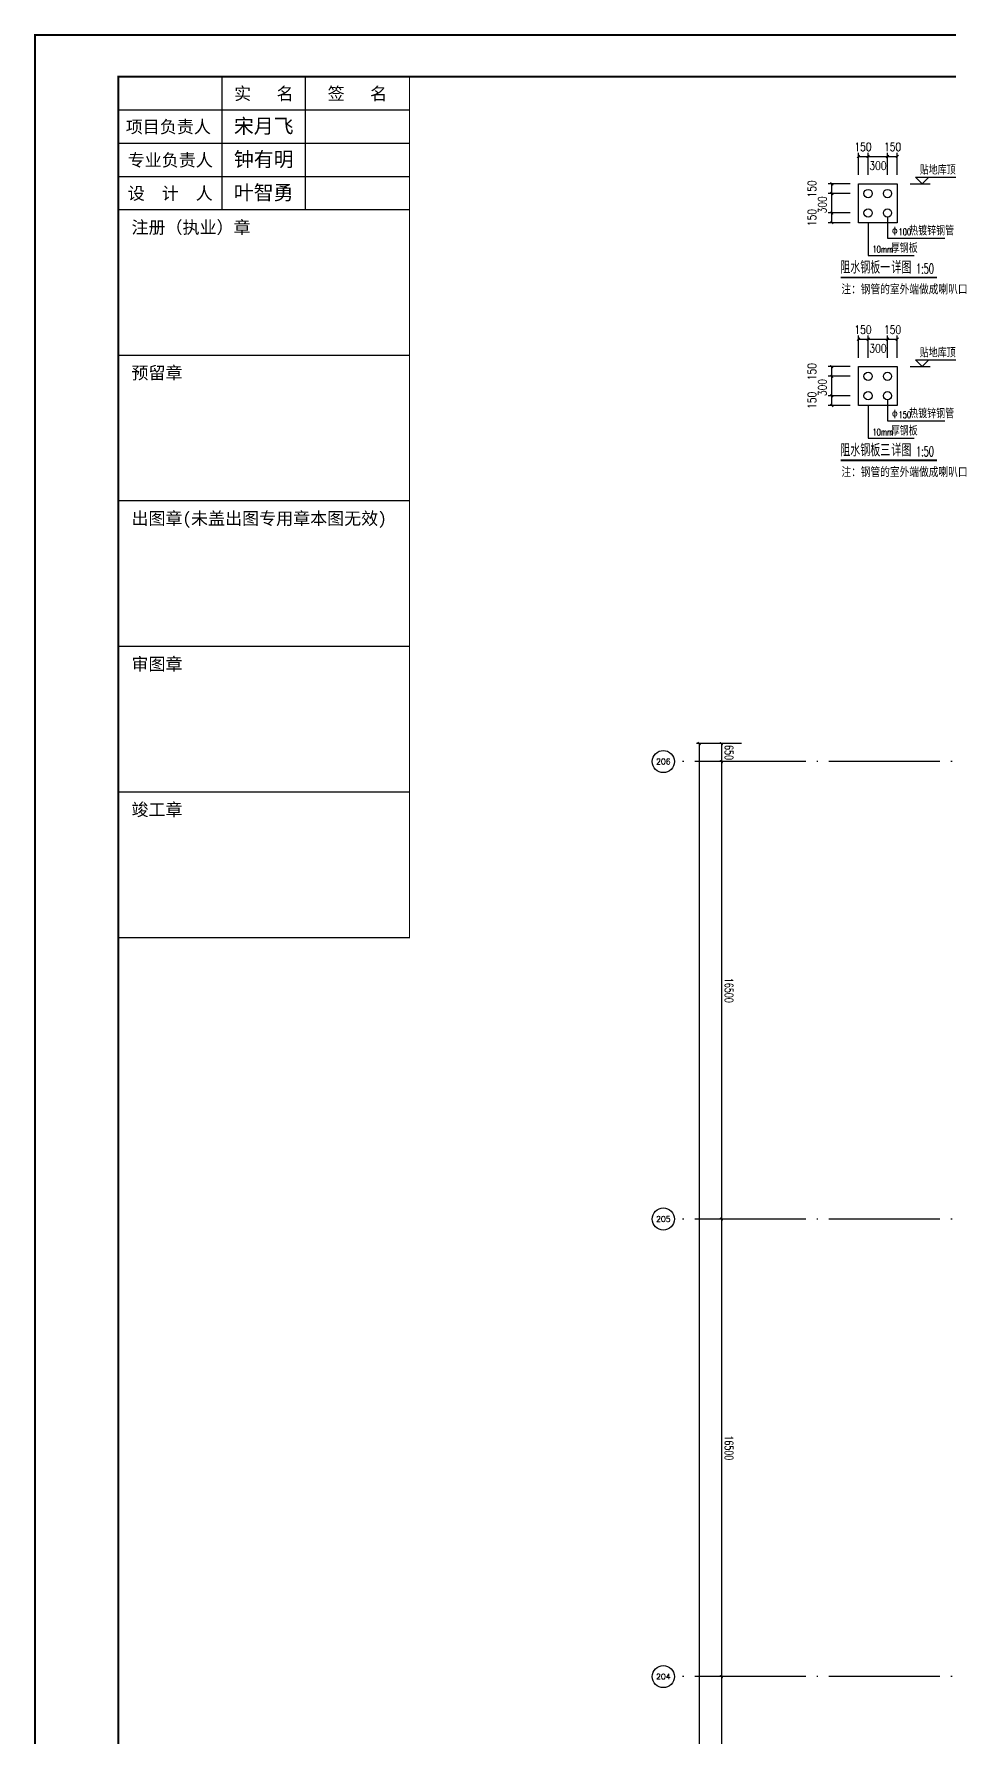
# Model space of a CAD drawing. Extents: x -1396510 to 1250330, y -1892470 to 1623980.
# Drawn here: x -319272 to -286273, y -751806 to -690392 of the extents above; entities that cross this region are included whole.
import ezdxf
from ezdxf.enums import TextEntityAlignment as Align

# ---------------------------------------------------------------- set-up
doc = ezdxf.new("R2010")
doc.units = 0
doc.header["$LTSCALE"] = 1000
doc.header["$MEASUREMENT"] = 0
doc.linetypes.add('DOTE', pattern=[2.42, 2, -0.2, 0.02, -0.2])
doc.layers.get('Defpoints').update_dxf_attribs({"color": 210})
for name, color, linetype in [('0-cxFrame', 155, 'Continuous'), ('A-AXIS-D', 1, 'Continuous'), ('A-AXIS-DOTE', 14, 'DOTE'), ('qianming', 155, 'Continuous'), ('TEL_DIM', 3, 'Continuous'), ('TEL_SYMB', 3, 'Continuous'), ('TEL_TEXT', 7, 'Continuous')]:
    doc.layers.add(name, color=color, linetype=linetype)
doc.layers.add('0-cxText', color=131, linetype='Continuous', lineweight=25)
doc.layers.add('A-云线2', color=3, linetype='Continuous', plot=False)
doc.styles.add('_TCH_AXIS', font='COMPLEX', dxfattribs={"bigfont": 'GBCBIG'})
doc.styles.add('_TCH_DIM_T3', font='SIMPLEX', dxfattribs={"width": 0.705882, "bigfont": 'GBCBIG'})
doc.styles.add('_TEL_DIM', font='SIMPLEX', dxfattribs={"width": 0.8, "height": 3.5, "bigfont": 'HZTXT'})
doc.styles.add('cx_biaoti', font='')
doc.styles.add('cx_tuming', font='simhei.ttf')
doc.styles.add('cx_tuqian1', font='')
doc.styles.add('DIM_FONT_T3', font='SIMPLEX.shx', dxfattribs={"width": 0.8})
doc.styles.add('图框宋体', font='', dxfattribs={"width": 0.75})
doc.styles.add('黑体', font='simhei.ttf', dxfattribs={"height": 12})
doc.styles.get('cx_biaoti').set_extended_font_data('SimSun')
doc.styles.get('cx_tuqian1').set_extended_font_data('SimSun')
doc.styles.get('图框宋体').set_extended_font_data('SimSun')
doc.dimstyles.new('_TCH_ARCH&&100', dxfattribs={"dimtxt": 297.5, "dimasz": 100, "dimexe": 100, "dimexo": 100, "dimgap": 126.25, "dimtad": 1, "dimdec": 0, "dimzin": 0, "dimdsep": 46, "dimtxsty": '_TCH_DIM_T3', "dimblk": 'ARCHTICK', "dimcen": 0.09, "dimclrt": 7, "dimazin": 2, "dimtfac": 1, "dimtdec": 0, "dimtix": 1, "dimtmove": 2, "dimatfit": 3, "dimfxl": 0, "dimtolj": 1, "dimtzin": 0, "dimarcsym": 0})
doc.dimstyles.new('DIMN$TCH&&100', dxfattribs={"dimtxt": 300, "dimasz": 100, "dimexe": 250, "dimexo": 300, "dimgap": 150, "dimtad": 1, "dimdec": 0, "dimzin": 0, "dimdsep": 46, "dimtxsty": 'DIM_FONT_T3', "dimblk": 'ARCHTICK', "dimcen": 0.09, "dimclrt": 7, "dimazin": 2, "dimtfac": 1, "dimtdec": 0, "dimtix": 1, "dimtmove": 2, "dimatfit": 3, "dimfxl": 0, "dimtolj": 1, "dimtzin": 0, "dimarcsym": 0})

# ---------------------------------------------------------------- blocks, each defined once
blk = doc.blocks.new('_ArchTick')
at = {"color": 0, "linetype": 'ByBlock', "const_width": 0.4}
blk.add_lwpolyline([(-0.5, -0.5), (0.5, 0.5)], dxfattribs=at)
blk = doc.blocks.new('*D547')
at = {"layer": 'A-AXIS-D', "color": 0, "lineweight": -2, "transparency": 16777216}
for p, q in [((-8606, -33000), (-9428, -33000)), ((-9328, -33000), (-9328, -49500)), ((-8606, -49500), (-9428, -49500))]:
    blk.add_line(p, q, dxfattribs=at)
at = {"layer": 'Defpoints', "color": 0, "transparency": 16777216}
for p in [(-8506, -33000), (-9328, -49500), (-8506, -49500)]:
    blk.add_point(p, dxfattribs=at)
at = {"layer": 'A-AXIS-D', "color": 0, "lineweight": -2, "transparency": 16777216, "xscale": 100, "yscale": 100, "zscale": 100}
for p, rotation in [((-9328, -33000), 90), ((-9328, -49500), 270)]:
    blk.add_blockref('_ArchTick', p, dxfattribs=dict(at, rotation=rotation))
at = {"layer": 'A-AXIS-D', "color": 7, "transparency": 16777216, "insert": (-9053, -41250), "char_height": 297.5, "attachment_point": 5, "rotation": 270, "style": '_TCH_DIM_T3'}
blk.add_mtext('\\A1;16500', dxfattribs=at)
blk = doc.blocks.new('*D548')
at = {"layer": 'A-AXIS-D', "color": 0, "lineweight": -2, "transparency": 16777216}
for p, q in [((-8606, -16500), (-9428, -16500)), ((-9328, -16500), (-9328, -33000)), ((-8606, -33000), (-9428, -33000))]:
    blk.add_line(p, q, dxfattribs=at)
at = {"layer": 'Defpoints', "color": 0, "transparency": 16777216}
for p in [(-8506, -16500), (-9328, -33000), (-8506, -33000)]:
    blk.add_point(p, dxfattribs=at)
at = {"layer": 'A-AXIS-D', "color": 0, "lineweight": -2, "transparency": 16777216, "xscale": 100, "yscale": 100, "zscale": 100}
for p, rotation in [((-9328, -16500), 90), ((-9328, -33000), 270)]:
    blk.add_blockref('_ArchTick', p, dxfattribs=dict(at, rotation=rotation))
at = {"layer": 'A-AXIS-D', "color": 7, "transparency": 16777216, "insert": (-9053, -24750), "char_height": 297.5, "attachment_point": 5, "rotation": 270, "style": '_TCH_DIM_T3'}
blk.add_mtext('\\A1;16500', dxfattribs=at)
blk = doc.blocks.new('*D549')
at = {"layer": 'A-AXIS-D', "color": 0, "lineweight": -2, "transparency": 16777216}
for p, q in [((-8606, 0), (-9428, 0)), ((-9328, 0), (-9328, -16500)), ((-8606, -16500), (-9428, -16500))]:
    blk.add_line(p, q, dxfattribs=at)
at = {"layer": 'Defpoints', "color": 0, "transparency": 16777216}
for p in [(-8506, 0), (-9328, -16500), (-8506, -16500)]:
    blk.add_point(p, dxfattribs=at)
at = {"layer": 'A-AXIS-D', "color": 0, "lineweight": -2, "transparency": 16777216, "xscale": 100, "yscale": 100, "zscale": 100}
for p, rotation in [((-9328, 0), 90), ((-9328, -16500), 270)]:
    blk.add_blockref('_ArchTick', p, dxfattribs=dict(at, rotation=rotation))
at = {"layer": 'A-AXIS-D', "color": 7, "transparency": 16777216, "insert": (-9053, -8250), "char_height": 297.5, "attachment_point": 5, "rotation": 270, "style": '_TCH_DIM_T3'}
blk.add_mtext('\\A1;16500', dxfattribs=at)
blk = doc.blocks.new('*D550')
at = {"layer": 'A-AXIS-D', "color": 0, "lineweight": -2, "transparency": 16777216}
for p, q in [((-8606, 650), (-9428, 650)), ((-9328, 650), (-9328, 0)), ((-8606, 0), (-9428, 0))]:
    blk.add_line(p, q, dxfattribs=at)
at = {"layer": 'Defpoints', "color": 0, "transparency": 16777216}
for p in [(-8506, 650), (-9328, 0), (-8506, 0)]:
    blk.add_point(p, dxfattribs=at)
at = {"layer": 'A-AXIS-D', "color": 0, "lineweight": -2, "transparency": 16777216, "xscale": 100, "yscale": 100, "zscale": 100}
for p, rotation in [((-9328, 650), 90), ((-9328, 0), 270)]:
    blk.add_blockref('_ArchTick', p, dxfattribs=dict(at, rotation=rotation))
at = {"layer": 'A-AXIS-D', "color": 7, "transparency": 16777216, "insert": (-9053, 325), "char_height": 297.5, "attachment_point": 5, "rotation": 270, "style": '_TCH_DIM_T3'}
blk.add_mtext('\\A1;650', dxfattribs=at)
blk = doc.blocks.new('*D5787')
at = {"layer": 'A-AXIS-D', "color": 0, "lineweight": -2, "transparency": 16777216}
for p, q in [((-8706, 650), (-10228, 650)), ((-10128, 650), (-10128, -83150)), ((-8706, -83150), (-10228, -83150))]:
    blk.add_line(p, q, dxfattribs=at)
at = {"layer": 'Defpoints', "color": 0, "transparency": 16777216}
for p in [(-8606, 650), (-10128, -83150), (-8606, -83150)]:
    blk.add_point(p, dxfattribs=at)
at = {"layer": 'A-AXIS-D', "color": 0, "lineweight": -2, "transparency": 16777216, "xscale": 100, "yscale": 100, "zscale": 100}
for p, rotation in [((-10128, 650), 90), ((-10128, -83150), 270)]:
    blk.add_blockref('_ArchTick', p, dxfattribs=dict(at, rotation=rotation))
at = {"layer": 'A-AXIS-D', "color": 7, "transparency": 16777216, "insert": (-9853, -41250), "char_height": 297.5, "attachment_point": 5, "rotation": 270, "style": '_TCH_DIM_T3'}
blk.add_mtext('\\A1;83800', dxfattribs=at)
blk = doc.blocks.new('*D432')
at = {"layer": 'Defpoints', "color": 0, "transparency": 16777216}
for p in [(-290535, -703436), (-290535, -703786), (-290498, -703436)]:
    blk.add_point(p, dxfattribs=at)
at = {"layer": 'TEL_DIM', "color": 0, "lineweight": -2, "transparency": 16777216}
for p, q in [((-290498, -703786), (-290498, -703436)), ((-290235, -703436), (-290248, -703436)), ((-290235, -703786), (-290248, -703786))]:
    blk.add_line(p, q, dxfattribs=at)
at = {"layer": 'TEL_DIM', "color": 0, "lineweight": -2, "transparency": 16777216, "xscale": 100, "yscale": 100, "zscale": 100}
for p, rotation in [((-290498, -703436), 90), ((-290498, -703786), 270)]:
    blk.add_blockref('_ArchTick', p, dxfattribs=dict(at, rotation=rotation))
at = {"layer": 'TEL_DIM', "color": 7, "transparency": 16777216, "insert": (-291216, -703602), "char_height": 300, "attachment_point": 5, "rotation": 90, "style": 'DIM_FONT_T3'}
blk.add_mtext('\\A1;150', dxfattribs=at)
blk = doc.blocks.new('*D433')
at = {"layer": 'Defpoints', "color": 0, "transparency": 16777216}
for p in [(-288489, -701359), (-288139, -701359), (-288139, -701396)]:
    blk.add_point(p, dxfattribs=at)
at = {"layer": 'TEL_DIM', "color": 0, "lineweight": -2, "transparency": 16777216}
for p, q in [((-288489, -701396), (-288139, -701396)), ((-288489, -701659), (-288489, -701646)), ((-288139, -701659), (-288139, -701646))]:
    blk.add_line(p, q, dxfattribs=at)
at = {"layer": 'TEL_DIM', "color": 0, "lineweight": -2, "transparency": 16777216, "xscale": 100, "yscale": 100, "zscale": 100, "rotation": 180}
blk.add_blockref('_ArchTick', (-288489, -701396), dxfattribs=at)
at = {"layer": 'TEL_DIM', "color": 0, "lineweight": -2, "transparency": 16777216, "xscale": 100, "yscale": 100, "zscale": 100}
blk.add_blockref('_ArchTick', (-288139, -701396), dxfattribs=at)
at = {"layer": 'TEL_DIM', "color": 7, "transparency": 16777216, "insert": (-288306, -701051), "char_height": 300, "attachment_point": 5, "style": 'DIM_FONT_T3'}
blk.add_mtext('\\A1;150', dxfattribs=at)
blk = doc.blocks.new('*D434')
at = {"layer": 'Defpoints', "color": 0, "transparency": 16777216}
for p in [(-290535, -702386), (-290498, -702386), (-290535, -702736)]:
    blk.add_point(p, dxfattribs=at)
at = {"layer": 'TEL_DIM', "color": 0, "lineweight": -2, "transparency": 16777216}
for p, q in [((-290498, -702736), (-290498, -702386)), ((-290235, -702386), (-290248, -702386)), ((-290235, -702736), (-290248, -702736))]:
    blk.add_line(p, q, dxfattribs=at)
at = {"layer": 'TEL_DIM', "color": 0, "lineweight": -2, "transparency": 16777216, "xscale": 100, "yscale": 100, "zscale": 100}
for p, rotation in [((-290498, -702386), 90), ((-290498, -702736), 270)]:
    blk.add_blockref('_ArchTick', p, dxfattribs=dict(at, rotation=rotation))
at = {"layer": 'TEL_DIM', "color": 7, "transparency": 16777216, "insert": (-291216, -702569), "char_height": 300, "attachment_point": 5, "rotation": 90, "style": 'DIM_FONT_T3'}
blk.add_mtext('\\A1;150', dxfattribs=at)
blk = doc.blocks.new('*D435')
at = {"layer": 'Defpoints', "color": 0, "transparency": 16777216}
for p in [(-290535, -702736), (-290498, -702736), (-290535, -703436)]:
    blk.add_point(p, dxfattribs=at)
at = {"layer": 'TEL_DIM', "color": 0, "lineweight": -2, "transparency": 16777216}
for p, q in [((-290498, -703436), (-290498, -702736)), ((-290235, -702736), (-290248, -702736)), ((-290235, -703436), (-290248, -703436))]:
    blk.add_line(p, q, dxfattribs=at)
at = {"layer": 'TEL_DIM', "color": 0, "lineweight": -2, "transparency": 16777216, "xscale": 100, "yscale": 100, "zscale": 100}
for p, rotation in [((-290498, -702736), 90), ((-290498, -703436), 270)]:
    blk.add_blockref('_ArchTick', p, dxfattribs=dict(at, rotation=rotation))
at = {"layer": 'TEL_DIM', "color": 7, "transparency": 16777216, "insert": (-290843, -703141), "char_height": 300, "attachment_point": 5, "rotation": 90, "style": 'DIM_FONT_T3'}
blk.add_mtext('\\A1;300', dxfattribs=at)
blk = doc.blocks.new('*D436')
at = {"layer": 'Defpoints', "color": 0, "transparency": 16777216}
for p in [(-289189, -701359), (-288489, -701359), (-288489, -701396)]:
    blk.add_point(p, dxfattribs=at)
at = {"layer": 'TEL_DIM', "color": 0, "lineweight": -2, "transparency": 16777216}
for p, q in [((-289189, -701396), (-288489, -701396)), ((-289189, -701659), (-289189, -701646)), ((-288489, -701659), (-288489, -701646))]:
    blk.add_line(p, q, dxfattribs=at)
at = {"layer": 'TEL_DIM', "color": 0, "lineweight": -2, "transparency": 16777216, "xscale": 100, "yscale": 100, "zscale": 100, "rotation": 180}
blk.add_blockref('_ArchTick', (-289189, -701396), dxfattribs=at)
at = {"layer": 'TEL_DIM', "color": 0, "lineweight": -2, "transparency": 16777216, "xscale": 100, "yscale": 100, "zscale": 100}
blk.add_blockref('_ArchTick', (-288489, -701396), dxfattribs=at)
at = {"layer": 'TEL_DIM', "color": 7, "transparency": 16777216, "insert": (-288833, -701727), "char_height": 300, "attachment_point": 5, "style": 'DIM_FONT_T3'}
blk.add_mtext('\\A1;300', dxfattribs=at)
blk = doc.blocks.new('*D437')
at = {"layer": 'Defpoints', "color": 0, "transparency": 16777216}
for p in [(-289539, -701359), (-289189, -701359), (-289189, -701396)]:
    blk.add_point(p, dxfattribs=at)
at = {"layer": 'TEL_DIM', "color": 0, "lineweight": -2, "transparency": 16777216}
for p, q in [((-289539, -701396), (-289189, -701396)), ((-289539, -701659), (-289539, -701646)), ((-289189, -701659), (-289189, -701646))]:
    blk.add_line(p, q, dxfattribs=at)
at = {"layer": 'TEL_DIM', "color": 0, "lineweight": -2, "transparency": 16777216, "xscale": 100, "yscale": 100, "zscale": 100, "rotation": 180}
blk.add_blockref('_ArchTick', (-289539, -701396), dxfattribs=at)
at = {"layer": 'TEL_DIM', "color": 0, "lineweight": -2, "transparency": 16777216, "xscale": 100, "yscale": 100, "zscale": 100}
blk.add_blockref('_ArchTick', (-289189, -701396), dxfattribs=at)
at = {"layer": 'TEL_DIM', "color": 7, "transparency": 16777216, "insert": (-289373, -701051), "char_height": 300, "attachment_point": 5, "style": 'DIM_FONT_T3'}
blk.add_mtext('\\A1;150', dxfattribs=at)
blk = doc.blocks.new('*D438')
at = {"layer": 'Defpoints', "color": 0, "transparency": 16777216}
for p in [(-290535, -696845), (-290498, -696845), (-290535, -697195)]:
    blk.add_point(p, dxfattribs=at)
at = {"layer": 'TEL_DIM', "color": 0, "lineweight": -2, "transparency": 16777216}
for p, q in [((-290498, -697195), (-290498, -696845)), ((-290235, -696845), (-290248, -696845)), ((-290235, -697195), (-290248, -697195))]:
    blk.add_line(p, q, dxfattribs=at)
at = {"layer": 'TEL_DIM', "color": 0, "lineweight": -2, "transparency": 16777216, "xscale": 100, "yscale": 100, "zscale": 100}
for p, rotation in [((-290498, -696845), 90), ((-290498, -697195), 270)]:
    blk.add_blockref('_ArchTick', p, dxfattribs=dict(at, rotation=rotation))
at = {"layer": 'TEL_DIM', "color": 7, "transparency": 16777216, "insert": (-291216, -697012), "char_height": 300, "attachment_point": 5, "rotation": 90, "style": 'DIM_FONT_T3'}
blk.add_mtext('\\A1;150', dxfattribs=at)
blk = doc.blocks.new('*D439')
at = {"layer": 'Defpoints', "color": 0, "transparency": 16777216}
for p in [(-288489, -694768), (-288139, -694768), (-288139, -694805)]:
    blk.add_point(p, dxfattribs=at)
at = {"layer": 'TEL_DIM', "color": 0, "lineweight": -2, "transparency": 16777216}
for p, q in [((-288489, -694805), (-288139, -694805)), ((-288489, -695068), (-288489, -695055)), ((-288139, -695068), (-288139, -695055))]:
    blk.add_line(p, q, dxfattribs=at)
at = {"layer": 'TEL_DIM', "color": 0, "lineweight": -2, "transparency": 16777216, "xscale": 100, "yscale": 100, "zscale": 100, "rotation": 180}
blk.add_blockref('_ArchTick', (-288489, -694805), dxfattribs=at)
at = {"layer": 'TEL_DIM', "color": 0, "lineweight": -2, "transparency": 16777216, "xscale": 100, "yscale": 100, "zscale": 100}
blk.add_blockref('_ArchTick', (-288139, -694805), dxfattribs=at)
at = {"layer": 'TEL_DIM', "color": 7, "transparency": 16777216, "insert": (-288306, -694460), "char_height": 300, "attachment_point": 5, "style": 'DIM_FONT_T3'}
blk.add_mtext('\\A1;150', dxfattribs=at)
blk = doc.blocks.new('*D440')
at = {"layer": 'Defpoints', "color": 0, "transparency": 16777216}
for p in [(-290535, -695795), (-290498, -695795), (-290535, -696145)]:
    blk.add_point(p, dxfattribs=at)
at = {"layer": 'TEL_DIM', "color": 0, "lineweight": -2, "transparency": 16777216}
for p, q in [((-290498, -696145), (-290498, -695795)), ((-290235, -695795), (-290248, -695795)), ((-290235, -696145), (-290248, -696145))]:
    blk.add_line(p, q, dxfattribs=at)
at = {"layer": 'TEL_DIM', "color": 0, "lineweight": -2, "transparency": 16777216, "xscale": 100, "yscale": 100, "zscale": 100}
for p, rotation in [((-290498, -695795), 90), ((-290498, -696145), 270)]:
    blk.add_blockref('_ArchTick', p, dxfattribs=dict(at, rotation=rotation))
at = {"layer": 'TEL_DIM', "color": 7, "transparency": 16777216, "insert": (-291216, -695978), "char_height": 300, "attachment_point": 5, "rotation": 90, "style": 'DIM_FONT_T3'}
blk.add_mtext('\\A1;150', dxfattribs=at)
blk = doc.blocks.new('*D441')
at = {"layer": 'Defpoints', "color": 0, "transparency": 16777216}
for p in [(-290535, -696145), (-290498, -696145), (-290535, -696845)]:
    blk.add_point(p, dxfattribs=at)
at = {"layer": 'TEL_DIM', "color": 0, "lineweight": -2, "transparency": 16777216}
for p, q in [((-290498, -696845), (-290498, -696145)), ((-290235, -696145), (-290248, -696145)), ((-290235, -696845), (-290248, -696845))]:
    blk.add_line(p, q, dxfattribs=at)
at = {"layer": 'TEL_DIM', "color": 0, "lineweight": -2, "transparency": 16777216, "xscale": 100, "yscale": 100, "zscale": 100}
for p, rotation in [((-290498, -696145), 90), ((-290498, -696845), 270)]:
    blk.add_blockref('_ArchTick', p, dxfattribs=dict(at, rotation=rotation))
at = {"layer": 'TEL_DIM', "color": 7, "transparency": 16777216, "insert": (-290843, -696551), "char_height": 300, "attachment_point": 5, "rotation": 90, "style": 'DIM_FONT_T3'}
blk.add_mtext('\\A1;300', dxfattribs=at)
blk = doc.blocks.new('*D442')
at = {"layer": 'Defpoints', "color": 0, "transparency": 16777216}
for p in [(-289189, -694768), (-288489, -694768), (-288489, -694805)]:
    blk.add_point(p, dxfattribs=at)
at = {"layer": 'TEL_DIM', "color": 0, "lineweight": -2, "transparency": 16777216}
for p, q in [((-289189, -694805), (-288489, -694805)), ((-289189, -695068), (-289189, -695055)), ((-288489, -695068), (-288489, -695055))]:
    blk.add_line(p, q, dxfattribs=at)
at = {"layer": 'TEL_DIM', "color": 0, "lineweight": -2, "transparency": 16777216, "xscale": 100, "yscale": 100, "zscale": 100, "rotation": 180}
blk.add_blockref('_ArchTick', (-289189, -694805), dxfattribs=at)
at = {"layer": 'TEL_DIM', "color": 0, "lineweight": -2, "transparency": 16777216, "xscale": 100, "yscale": 100, "zscale": 100}
blk.add_blockref('_ArchTick', (-288489, -694805), dxfattribs=at)
at = {"layer": 'TEL_DIM', "color": 7, "transparency": 16777216, "insert": (-288833, -695137), "char_height": 300, "attachment_point": 5, "style": 'DIM_FONT_T3'}
blk.add_mtext('\\A1;300', dxfattribs=at)
blk = doc.blocks.new('*D443')
at = {"layer": 'Defpoints', "color": 0, "transparency": 16777216}
for p in [(-289539, -694768), (-289189, -694768), (-289189, -694805)]:
    blk.add_point(p, dxfattribs=at)
at = {"layer": 'TEL_DIM', "color": 0, "lineweight": -2, "transparency": 16777216}
for p, q in [((-289539, -694805), (-289189, -694805)), ((-289539, -695068), (-289539, -695055)), ((-289189, -695068), (-289189, -695055))]:
    blk.add_line(p, q, dxfattribs=at)
at = {"layer": 'TEL_DIM', "color": 0, "lineweight": -2, "transparency": 16777216, "xscale": 100, "yscale": 100, "zscale": 100, "rotation": 180}
blk.add_blockref('_ArchTick', (-289539, -694805), dxfattribs=at)
at = {"layer": 'TEL_DIM', "color": 0, "lineweight": -2, "transparency": 16777216, "xscale": 100, "yscale": 100, "zscale": 100}
blk.add_blockref('_ArchTick', (-289189, -694805), dxfattribs=at)
at = {"layer": 'TEL_DIM', "color": 7, "transparency": 16777216, "insert": (-289373, -694460), "char_height": 300, "attachment_point": 5, "style": 'DIM_FONT_T3'}
blk.add_mtext('\\A1;150', dxfattribs=at)
blk = doc.blocks.new('zjcx_lan_xinxi(Dragon)')
for p, q in [((7000, -3200), (0, -3200)), ((7000, -6700), (0, -6700)), ((7000, -10200), (0, -10200)), ((7000, -13700), (0, -13700)), ((7000, -17200), (0, -17200))]:
    blk.add_line(p, q)
at = {"const_width": 25}
blk.add_lwpolyline([(0, -20700), (7000, -20700), (7000, 0), (0, 0)], close=True, dxfattribs=at)
for points in [[(2500, -3200), (2500, 0)], [(4500, -3200), (4500, 0)], [(0, -800), (7000, -800)], [(0, -1600), (7000, -1600)], [(0, -2400), (7000, -2400)]]:
    blk.add_lwpolyline(points)
for points in [[(7000, -3200), (7000, 0)], [(0, -3200), (7000, -3200)], [(0, -20700), (7000, -20700), (7000, -3200)], [(0, -20700), (7000, -20700)]]:
    blk.add_lwpolyline(points, dxfattribs=at)
at = {"style": '图框宋体'}
for s, p in [('实   名', (3500, -400)), ('签   名', (5750, -400)), ('项目负责人', (1204, -1200)), ('专业负责人', (1250, -2000)), ('设  计  人', (1250, -2800))]:
    blk.add_text(s, height=300, dxfattribs=at).set_placement(p, align=Align.MIDDLE)
for s, p in [('注册（执业）章', (318, -3771)), ('预留章', (318, -7271)), ('出图章(未盖出图专用章本图无效)', (318, -10771)), ('审图章', (318, -14271)), ('竣工章', (318, -17771))]:
    blk.add_text(s, height=300, dxfattribs=at).set_placement(p)
blk = doc.blocks.new('T-信息(Dragon)')
at = {"layer": '0-cxFrame'}
blk.add_blockref('zjcx_lan_xinxi(Dragon)', (0, 0), dxfattribs=at)
at = {"layer": 'qianming', "color": 3, "style": 'cx_biaoti'}
for s, p in [('宋月飞', (3497, -1185)), ('钟有明', (3497, -1985)), ('叶智勇', (3497, -2785))]:
    blk.add_text(s, height=350, dxfattribs=at).set_placement(p, align=Align.MIDDLE_CENTER)
blk = doc.blocks.new('TK22.A0+1 L(Dragon)')
at = {"layer": '0-cxFrame', "color": 7, "const_width": 0.5}
blk.add_lwpolyline([(0, 0), (-1485, 0), (-1485, 841), (0, 841)], close=True, dxfattribs=at)
at = {"layer": '0-cxFrame', "const_width": 0.5}
blk.add_lwpolyline([(-80, 10), (-1465, 10), (-1465, 831), (-80, 831)], close=True, dxfattribs=at)
at = {"layer": '0-cxFrame', "xscale": 0.01, "yscale": 0.01, "zscale": 0.01}
blk.add_blockref('T-信息(Dragon)', (-1465, 831), dxfattribs=at)
at = {"style": '黑体', "flags": 4}
blk.add_attdef('图幅', text='', height=3.3, dxfattribs=at).set_placement((-40, 3), align=Align.RIGHT)
at = {"layer": '0-cxText', "flags": 4}
for tag, height, style, p in [('建设单位', 3.5, 'cx_tuming', (-45, 240)), ('项目名称', 3.5, 'cx_tuming', (-45, 210)), ('子项名称', 3.5, 'cx_tuming', (-45, 180)), ('工程编号', 3.3, 'cx_tuqian1', (-35, 165)), ('图名1', 3.5, 'cx_tuming', (-45, 87)), ('图名2', 3.5, 'cx_tuming', (-45, 79)), ('图名3', 3.5, 'cx_tuming', (-45, 71)), ('出图日期', 3.3, 'cx_tuqian1', (-39, 60)), ('专业', 3.3, 'cx_tuqian1', (-55, 52)), ('图号', 3.3, 'cx_tuqian1', (-55, 44)), ('版次', 3.3, 'cx_tuqian1', (-20, 44))]:
    blk.add_attdef(tag, text='', height=height, dxfattribs=dict(at, style=style)).set_placement(p, align=Align.MIDDLE)
at = {"layer": 'Defpoints', "color": 6, "flags": 4}
for tag, height, style, p in [('tufu', 3.3, '黑体', (-12, 12)), ('dwfname', 4, 'cx_tuqian1', (-80, 3))]:
    blk.add_attdef(tag, text='', height=height, dxfattribs=dict(at, style=style)).set_placement(p, align=Align.RIGHT)
blk = doc.blocks.new('世赫2#厂房一层0821')
at = {"layer": 'A-AXIS-D'}
for centre in [(-11421.2, 1.1), (-11421.2, -16498.9), (-11421.2, -32998.9)]:
    blk.add_circle(centre, 400, dxfattribs=at)
at = {"layer": 'A-AXIS-DOTE', "color": 8, "ltscale": 2}
for p, q in [((163114.2, 0), (-11095.8, 0)), ((163114.2, -16500), (-11095.8, -16500)), ((163114.2, -33000), (-11095.8, -33000))]:
    blk.add_line(p, q, dxfattribs=at)
at = {"layer": 'A-AXIS-D', "color": 7, "style": '_TCH_AXIS'}
for s, height, p, p2 in [('206', 202.97, (-11682.2, -100.4), (-11160.2, -100.4)), ('205', 202.97, (-11682.2, -16600.4), (-11160.2, -16600.4)), ('204', 196.63, (-11683.4, -33097.2), (-11159, -33097.2))]:
    blk.add_text(s, height=height, dxfattribs=at).set_placement(p, p2, align=Align.FIT)
at = {"layer": 'A-AXIS-D'}
dim = blk.add_linear_dim(base=(-10128.4, -83150), p1=(-8606.2, 650), p2=(-8606.2, -83150), angle=270, dimstyle='_TCH_ARCH&&100', dxfattribs=at)
dim.commit()
dim.dimension.update_dxf_attribs({"geometry": '*D5787', "text_midpoint": (-9853.4, -41250), "dimtype": 161, "text_rotation": 270})
for base, p1, p2, picture, middle in [((-9328.4, 0), (-8506.2, 650), (-8506.2, 0), '*D550', (-9053.4, 325)), ((-9328.4, -16500), (-8506.2, 0), (-8506.2, -16500), '*D549', (-9053.4, -8250)), ((-9328.4, -33000), (-8506.2, -16500), (-8506.2, -33000), '*D548', (-9053.4, -24750)), ((-9328.4, -49500), (-8506.2, -33000), (-8506.2, -49500), '*D547', (-9053.4, -41250))]:
    dim = blk.add_linear_dim(base=base, p1=p1, p2=p2, angle=270, dimstyle='_TCH_ARCH&&100', override={"dimgap": 0}, dxfattribs=at)
    dim.commit()
    dim.dimension.update_dxf_attribs({"geometry": picture, "text_midpoint": middle, "dimtype": 129, "text_rotation": 270})

msp = doc.modelspace()

# ---------------------------------------------------------------- linework, layer by layer
at = {"layer": 'TEL_DIM'}
for p, q in [((-289539.4, -695473), (-289539.4, -694673)), ((-289189.4, -695473), (-289189.4, -694673)), ((-289189.4, -695473), (-289189.4, -694673)), ((-288489.4, -695473), (-288489.4, -694673)), ((-288489.4, -695473), (-288489.4, -694673)), ((-288489.4, -695473), (-288489.4, -694673)), ((-288489.4, -695473), (-288489.4, -694673)), ((-288139.4, -695473), (-288139.4, -694673)), ((-289830.1, -695794.9), (-290630.1, -695794.9)), ((-289830.1, -696144.9), (-290630.1, -696144.9)), ((-289830.1, -696144.9), (-290630.1, -696144.9)), ((-289830.1, -696144.9), (-290630.1, -696144.9)), ((-289830.1, -696844.9), (-290630.1, -696844.9)), ((-289830.1, -697194.9), (-290630.1, -697194.9)), ((-289539.4, -702063.7), (-289539.4, -701263.7)), ((-289189.4, -702063.7), (-289189.4, -701263.7)), ((-289189.4, -702063.7), (-289189.4, -701263.7)), ((-288489.4, -702063.7), (-288489.4, -701263.7)), ((-288489.4, -702063.7), (-288489.4, -701263.7)), ((-288489.4, -702063.7), (-288489.4, -701263.7)), ((-288489.4, -702063.7), (-288489.4, -701263.7)), ((-288139.4, -702063.7), (-288139.4, -701263.7)), ((-289830.1, -702385.6), (-290630.1, -702385.6)), ((-289830.1, -702735.6), (-290630.1, -702735.6)), ((-289830.1, -702735.6), (-290630.1, -702735.6)), ((-289830.1, -702735.6), (-290630.1, -702735.6)), ((-289830.1, -703435.6), (-290630.1, -703435.6)), ((-289830.1, -703785.6), (-290630.1, -703785.6))]:
    msp.add_line(p, q, dxfattribs=at)
at = {"layer": 'TEL_SYMB', "const_width": 70}
for points in [[(-290179.9, -699172.1), (-286702.8, -699172.1)], [(-290179.9, -705762.8), (-286702.8, -705762.8)]]:
    msp.add_lwpolyline(points, dxfattribs=at)
at = {"layer": 'TEL_TEXT', "color": 3, "linetype": 'ByBlock'}
for p, q in [((-287670.8, -695794.9), (-286952.6, -695794.9)), ((-287236.7, -695794.9), (-287476.7, -695554.9)), ((-287476.7, -695554.9), (-285644.9, -695554.9)), ((-286996.7, -695554.9), (-287236.7, -695794.9)), ((-288489.4, -696994.9), (-288489.4, -697750.3)), ((-289189.4, -697194.9), (-289189.4, -698375.9)), ((-288489.4, -697750.3), (-286422, -697750.3)), ((-289189.4, -698375.9), (-287526, -698375.9)), ((-287670.8, -702385.6), (-286952.6, -702385.6)), ((-287236.7, -702385.6), (-287476.7, -702145.6)), ((-287476.7, -702145.6), (-285618.9, -702145.6)), ((-286996.7, -702145.6), (-287236.7, -702385.6)), ((-289189.4, -703785.6), (-289189.4, -704966.6)), ((-288489.4, -703585.6), (-288489.4, -704341)), ((-288489.4, -704341), (-286422, -704341)), ((-289189.4, -704966.6), (-287526, -704966.6))]:
    msp.add_line(p, q, dxfattribs=at)
for points in [[(-289539.4, -695794.9), (-288139.4, -695794.9), (-288139.4, -697194.9), (-289539.4, -697194.9)], [(-289539.4, -702385.6), (-288139.4, -702385.6), (-288139.4, -703785.6), (-289539.4, -703785.6)]]:
    msp.add_lwpolyline(points, close=True, dxfattribs=at)
for centre in [(-289189.4, -696144.9), (-288489.4, -696144.9), (-289189.4, -696844.9), (-288489.4, -696844.9), (-289189.4, -702735.6), (-288489.4, -702735.6), (-289189.4, -703435.6), (-288489.4, -703435.6)]:
    msp.add_circle(centre, 150, dxfattribs=at)

# ---------------------------------------------------------------- block references
at = {"layer": '0-cxFrame', "xscale": 150, "yscale": 150, "zscale": 150}
msp.add_blockref('TK22.A0+1 L(Dragon)', (-96485, -816580), dxfattribs=at)
at = {"layer": 'A-云线2'}
msp.add_blockref('世赫2#厂房一层0821', (-285154.2, -716630), dxfattribs=at)

# ---------------------------------------------------------------- texts
at = {"layer": 'TEL_SYMB', "color": 7, "style": '_TEL_DIM'}
for s, height, width, p in [('阻水钢板一', 450, 0.8, (-290190.9, -699032.1)), ('详图', 450, 0.8, (-288347.9, -699032.1)), ('1:50', 360, 0.6, (-287461.3, -699032.1)), ('阻水钢板三', 450, 0.8, (-290190.9, -705622.8)), ('详图', 450, 0.8, (-288347.9, -705622.8)), ('1:50', 360, 0.6, (-287461.3, -705622.8))]:
    msp.add_text(s, height=height, dxfattribs=dict(at, width=width)).set_placement(p)
at = {"layer": 'TEL_TEXT', "color": 3, "linetype": 'ByBlock', "style": '_TEL_DIM'}
for s, height, width, p in [('贴地库顶板梁下', 300, 0.8, (-287325.9, -695454.9)), ('Φ', 300, 0.8, (-288331.3, -697650.3)), ('100', 240, 0.6, (-288091.3, -697650.3)), ('热镀锌钢管', 300, 0.8, (-287707.3, -697650.3)), ('10mm', 240, 0.6, (-289031.3, -698275.9)), ('厚钢板', 300, 0.8, (-288373, -698275.9)), ('贴地库顶板梁下', 300, 0.8, (-287325.9, -702045.6)), ('Φ', 300, 0.8, (-288331.3, -704241)), ('150', 240, 0.6, (-288091.3, -704241)), ('热镀锌钢管', 300, 0.8, (-287707.3, -704241)), ('10mm', 240, 0.6, (-289031.3, -704866.6)), ('厚钢板', 300, 0.8, (-288373, -704866.6))]:
    msp.add_text(s, height=height, dxfattribs=dict(at, width=width)).set_placement(p)
at = {"layer": 'TEL_TEXT', "style": '_TEL_DIM', "width": 0.8}
for p in [(-290152.1, -699780.1), (-290152.1, -706370.8)]:
    msp.add_text('注：钢管的室外端做成喇叭口', height=350, dxfattribs=at).set_placement(p)

# ---------------------------------------------------------------- dimensions: what is measured, and where the dimension line sits
at = {"layer": 'TEL_DIM'}
for base, p1, p2, angle, text, picture, middle in [((-289189.4, -694805.5), (-289539.4, -694768.3), (-289189.4, -694768.3), 0, '150', '*D443', (-289372.7, -694460.5)), ((-288139.4, -694805.5), (-288489.4, -694768.3), (-288139.4, -694768.3), 360, '150', '*D439', (-288306.2, -694460.5)), ((-288489.4, -694805.5), (-289189.4, -694768.3), (-288489.4, -694768.3), 0, '300', '*D442', (-288833.2, -695136.5)), ((-290497.6, -695794.9), (-290534.8, -696144.9), (-290534.8, -695794.9), 90, '150', '*D440', (-291215.7, -695978.1)), ((-290497.6, -696144.9), (-290534.8, -696844.9), (-290534.8, -696144.9), 90, '300', '*D441', (-290842.6, -696550.7)), ((-290497.6, -696844.9), (-290534.8, -697194.9), (-290534.8, -696844.9), 90, '150', '*D438', (-291215.7, -697011.6)), ((-289189.4, -701396.2), (-289539.4, -701359.1), (-289189.4, -701359.1), 0, '150', '*D437', (-289372.7, -701051.2)), ((-288489.4, -701396.2), (-289189.4, -701359.1), (-288489.4, -701359.1), 0, '300', '*D436', (-288833.2, -701727.2)), ((-288139.4, -701396.2), (-288489.4, -701359.1), (-288139.4, -701359.1), 360, '150', '*D433', (-288306.2, -701051.2)), ((-290497.6, -702385.6), (-290534.8, -702735.6), (-290534.8, -702385.6), 90, '150', '*D434', (-291215.7, -702568.9)), ((-290497.6, -702735.6), (-290534.8, -703435.6), (-290534.8, -702735.6), 90, '300', '*D435', (-290842.6, -703141.4)), ((-290497.6, -703435.6), (-290534.8, -703785.6), (-290534.8, -703435.6), 90, '150', '*D432', (-291215.7, -703602.4))]:
    dim = msp.add_linear_dim(base=base, p1=p1, p2=p2, angle=angle, text=text, dimstyle='DIMN$TCH&&100', dxfattribs=at)
    dim.commit()
    dim.dimension.update_dxf_attribs({"geometry": picture, "text_midpoint": middle, "dimtype": 129})

doc.saveas('drawing.dxf')
